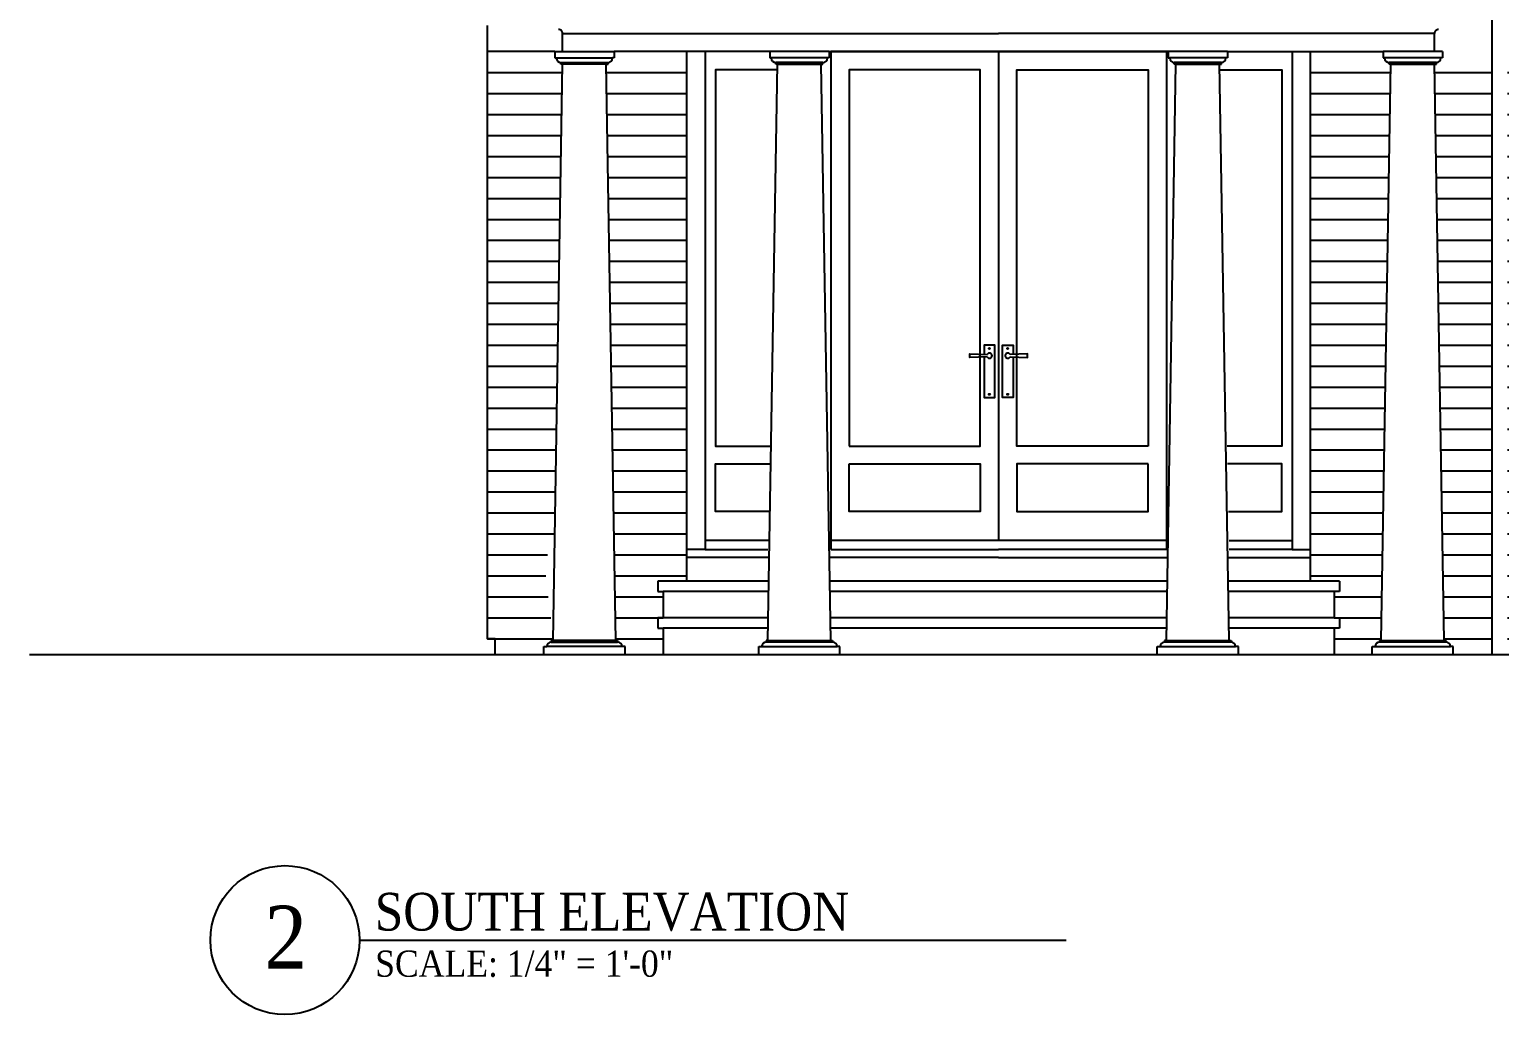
# Model space of a CAD drawing. Header units: inches. Extents: x 1902 to 78711, y -439399 to 11089.
# Drawn here: x 75692.5 to 75972.9, y -3390.8 to -3202.9 of the extents above; entities that cross this region are included whole.
import ezdxf
from ezdxf.enums import TextEntityAlignment as Align

# ---------------------------------------------------------------- set-up
doc = ezdxf.new("R2010")
doc.units = ezdxf.units.IN
doc.header["$LTSCALE"] = 48
doc.header["$MEASUREMENT"] = 0
for name, color, linetype in [('1WHITE', 7, 'CONTINUOUS'), ('2MAGENTA', 6, 'CONTINUOUS'), ('3BLUE', 5, 'CONTINUOUS'), ('4CYAN', 4, 'CONTINUOUS'), ('6YELLOW', 2, 'CONTINUOUS'), ('8GREY', 8, 'CONTINUOUS'), ('A-CLEANPRINT', 8, 'CONTINUOUS'), ('A-TITLEBLOCK', 4, 'CONTINUOUS')]:
    doc.layers.add(name, color=color, linetype=linetype)
doc.styles.get("Standard").update_dxf_attribs({"font": 'times.ttf', "height": 6})

# ---------------------------------------------------------------- blocks, each defined once
blk = doc.blocks.new('TITLEBLOCK-DRAWING LABEL')
at = {"layer": 'A-TITLEBLOCK', "color": 5}
blk.add_line((7.104000000006636, 0), (74.51007456109483, 0), dxfattribs=at)
blk.add_circle((0, 0), 7.103999999999999, dxfattribs=at)
at = {"layer": 'A-TITLEBLOCK', "color": 3, "width": 0.9, "flags": 4}
blk.add_attdef('DRAWING', (8.56167938208091, 0.9125904828902094), '', height=3.6, dxfattribs=at)
blk.add_attdef('#', text='', height=6, dxfattribs=at).set_placement((0.07885484984944924, 0.2876699178796116), align=Align.MIDDLE_CENTER)
at = {"layer": 'A-TITLEBLOCK', "color": 4, "width": 0.9, "flags": 4}
blk.add_attdef('SCALE', (8.60326862403599, -3.494154153995623), '', height=2.5, dxfattribs=at)

msp = doc.modelspace()

# ---------------------------------------------------------------- hatches: boundary and pattern name
at = {"layer": '8GREY'}
h = msp.add_hatch(dxfattribs=at)
h.set_pattern_fill('_USER', color=256, scale=4, style=0, pattern_type=0)
h.set_pattern_definition([(0, (76420.88457073306, -3207.104997621189), (0, 4), [])])
edge = h.paths.add_edge_path()
edge.add_line((75794.20714142943, -3209.497652059847), (75793.87338722068, -3209.497652059847))
edge.add_line((75793.87338722068, -3209.497652059847), (75793.87338722068, -3209.182837245022))
edge.add_arc((75793.87338722068, -3208.317096504283), 0.8657407407390565, 180.0000000001204, 270.0000000001204, ccw=False)
edge.add_line((75793.00764647995, -3208.317096504285), (75792.70461617694, -3208.317096504285))
edge.add_line((75792.70461617692, -3208.317096504285), (75792.70461617691, -3207.104975292186))
edge.add_line((75792.70461617691, -3207.104975292186), (75779.8738008482, -3207.105075856478))
edge.add_line((75779.8738008482, -3207.105075856478), (75779.8738008482, -3300.081469200424))
edge.add_line((75779.8738008482, -3300.081469200424), (75779.87378392651, -3319.104865598065))
edge.add_line((75779.87378392651, -3319.104865598065), (75792.37911888507, -3319.104865598065))
edge.add_line((75792.37911888507, -3319.104865598065), (75790.63767671451, -3303.604971642391))
edge.add_line((75790.63767671451, -3303.604971642391), (75791.17429287612, -3303.604971642391))
edge.add_arc((75792.04003361685, -3303.604971642393), 0.8657407407390565, 449.9999999998796, 539.9999999998796, ccw=False)
edge.add_line((75792.04003361685, -3302.739230901654), (75792.04003361685, -3302.424416086829))
edge.add_line((75792.04003361685, -3302.424416086829), (75792.3737878256, -3302.424416086829))
edge.add_line((75792.3737878256, -3302.424416086829), (75794.20714142943, -3209.497652059847))
h = msp.add_hatch(dxfattribs=at)
h.set_pattern_fill('_USER', color=256, scale=4, pattern_type=0)
h.set_pattern_definition([(0, (76398.50873074721, -3207.104975292184), (0, 4), [])])
h.paths.add_polyline_path([(75802.54047476273, -3209.497652059847), (75802.87422897149, -3209.497652059847), (75802.87422897149, -3209.182837245031, 0.4142135623724236), (75803.73996971222, -3208.317096504294), (75804.04300001524, -3208.317096504294), (75804.04300001526, -3207.104975292186), (75817.87384415073, -3207.104975292183), (75817.87384415073, -3308.105273769039), (75812.37369138273, -3308.105273769039), (75812.37369138273, -3310.105284209187), (75813.37369138273, -3310.105284209187), (75813.37369138273, -3315.105273463136), (75812.37371795642, -3315.105273463136), (75812.37371795642, -3317.105283903284), (75813.37371795642, -3317.105283903284), (75813.37371795642, -3319.104865598065), (75804.36849974476, -3319.104865598065)])
h = msp.add_hatch(dxfattribs=at)
h.set_pattern_fill('_USER', color=256, scale=4, pattern_type=0)
h.set_pattern_definition([(0, (76272.78928666827, -3207.104975292183), (0, 4), [])])
h.paths.add_polyline_path([(75936.87375754568, -3207.104975292183), (75950.70460168111, -3207.104975292186), (75950.70460168112, -3208.317096504306), (75951.00763198413, -3208.317096504306, 0.4142135623730951), (75951.87337272488, -3209.182837245045), (75951.87337272488, -3209.497652059861), (75952.20712693363, -3209.497652059861), (75950.37910195158, -3319.104865598065), (75941.37378029242, -3319.104865598065), (75941.37378029242, -3317.105283903284), (75942.37378029242, -3317.105283903284), (75942.37378029242, -3315.105273463136), (75941.3738068661, -3315.105273463136), (75941.3738068661, -3310.105284209187), (75942.3738068661, -3310.105284209187), (75942.3738068661, -3308.105273769039), (75936.87375754568, -3308.105273769039)])
h = msp.add_hatch(dxfattribs=at)
h.set_pattern_fill('_USER', color=256, scale=4, pattern_type=0)
h.set_pattern_definition([(0, (76244.21435048775, -3207.104925428474), (0, 4), [])])
h.paths.add_polyline_path([(75974.44514873836, -3207.104836222683), (75985.87385257205, -3207.104704833933), (75985.87385257205, -3305.105074613009), (75985.87385257205, -3308.105273769035), (75980.37385257205, -3308.105273769035), (75980.37385257205, -3310.105284209183), (75981.37385257205, -3310.105284209183), (75981.37385257205, -3315.105273463132), (75980.37387914574, -3315.105273463132), (75980.37387914574, -3317.10528390328), (75981.37387914574, -3317.10528390328), (75981.37387914574, -3319.104865598065), (75974.44514873836, -3319.104865598065)])
h.paths.add_polyline_path([(75960.54046026697, -3209.497652059861), (75960.87421447573, -3209.497652059861), (75960.87421447573, -3209.182837245045, 0.4142135623730951), (75961.73995521646, -3208.317096504306), (75962.04298551948, -3208.317096504306), (75962.0429855195, -3207.104975292186), (75971.44514873836, -3207.104870711835), (75971.44514873836, -3319.104865598065), (75962.36848281126, -3319.104865598065)])

# ---------------------------------------------------------------- linework, layer by layer
at = {"layer": '1WHITE'}
for p, q in [((75792.69728393626, -3207.104975292179), (75779.86646860755, -3207.105075856478)), ((75793.00764647989, -3208.31709650429), (75803.73996971223, -3208.317096504294)), ((75802.54047476273, -3209.497652059847), (75794.20714142939, -3209.497652059847)), ((75844.73998924613, -3208.317096504299), (75834.00766601379, -3208.317096504299)), ((75835.20716096328, -3209.497652059854), (75843.54049429663, -3209.497652059854)), ((75920.73993568262, -3208.317096504306), (75910.00761245028, -3208.317096504306)), ((75911.20710739978, -3209.497652059861), (75919.54044073312, -3209.497652059861)), ((75961.73995521647, -3208.317096504306), (75951.00763198413, -3208.317096504306)), ((75952.20712693363, -3209.497652059861), (75960.54046026697, -3209.497652059861)), ((75833.52923130586, -3310.105245538805), (75813.37369138273, -3310.105245538811)), ((75909.52917774236, -3310.105245538783), (75845.21842171645, -3310.105245538804)), ((75941.37370057135, -3310.105245538774), (75921.21836815296, -3310.10524553878)), ((75833.41248557442, -3317.105245232902), (75813.37371795642, -3317.105245232908)), ((75909.41243201093, -3317.105245232882), (75845.3351672922, -3317.1052452329)), ((75941.37372714504, -3317.105245232871), (75921.33511372871, -3317.105245232877)), ((75804.37382958896, -3319.4244396619), (75792.37378904797, -3319.424439661896)), ((75833.37380613702, -3319.424439661905), (75845.37384667802, -3319.424439661905)), ((75909.37375257352, -3319.424439661912), (75921.37379311452, -3319.424439661912)), ((75950.37377210737, -3319.424439661912), (75962.37381264837, -3319.424439661912)), ((75805.57332453846, -3320.604995217454), (75791.17429409847, -3320.604995217451)), ((75832.17431118753, -3320.60499521746), (75846.57334162752, -3320.60499521746)), ((75908.17425762404, -3320.604995217467), (75922.57328806401, -3320.604995217467)), ((75949.17427715787, -3320.604995217467), (75963.57330759786, -3320.604995217467))]:
    msp.add_line(p, q, dxfattribs=at)
at = {"layer": '1WHITE', "ltscale": 0.25}
for p, q in [((75817.87384415073, -3308.105273769039), (75817.87384415073, -3207.105075856478)), ((75877.3738008482, -3207.105075856478), (75877.37374912442, -3300.361235130153)), ((75936.87375754568, -3308.105273769037), (75936.87375754568, -3207.105075856478)), ((75833.41451188932, -3300.361235130153), (75821.37384415073, -3300.361235130153)), ((75909.37374912442, -3300.361235130153), (75845.37374912442, -3300.361235130153)), ((75921.33308980709, -3300.361235130153), (75933.37375754568, -3300.361235130153)), ((75833.63753816704, -3303.611235130153), (75817.87384415073, -3303.611235130153)), ((75877.37384415073, -3303.611235130153), (75845.11011499971, -3303.611235130153)), ((75877.37375754568, -3303.611235130153), (75909.63748460353, -3303.611235130153)), ((75921.11006143621, -3303.611235130153), (75936.87375754568, -3303.611235130153))]:
    msp.add_line(p, q, dxfattribs=at)
for points in [[(75835.20716096328, -3210.605075856478), (75823.37384415073, -3210.605075856478), (75823.37384415073, -3282.361235130153), (75833.76963417529, -3282.361235130153)], [(75919.54044073312, -3210.605075856478), (75931.37375754568, -3210.605075856478), (75931.37375754568, -3282.361235130153), (75920.97796752112, -3282.361235130153)]]:
    msp.add_lwpolyline(points, dxfattribs=at)
for points in [[(75848.87374912442, -3282.361235130153), (75873.87374912442, -3282.361235130153), (75873.87374912442, -3210.605075856478), (75848.87374912442, -3210.605075856478)], [(75905.873852572, -3282.361235130153), (75880.873852572, -3282.361235130153), (75880.873852572, -3210.605075856478), (75905.873852572, -3210.605075856478)]]:
    msp.add_lwpolyline(points, close=True, dxfattribs=at)
at = {"layer": '1WHITE'}
for points in [[(75874.62374912441, -3265.382601932604), (75874.62374912441, -3273.111235130153), (75876.62374912441, -3273.111235130153), (75876.62374912441, -3263.111235130153), (75874.62374912441, -3263.111235130153), (75874.62374912441, -3264.839868327759)], [(75880.12374912448, -3265.382601932604), (75880.12374912448, -3273.111235130153), (75878.12374912448, -3273.111235130153), (75878.12374912448, -3263.111235130153), (75880.12374912448, -3263.111235130153), (75880.12374912448, -3264.839868327759)], [(75875.19073642252, -3265.361235130153), (75871.87374912442, -3265.486235130153), (75871.87374912442, -3264.736235130153), (75875.19073642252, -3264.861235130153)], [(75879.55676182637, -3265.361235130153), (75882.87374912448, -3265.486235130153), (75882.87374912448, -3264.736235130153), (75879.55676182637, -3264.861235130153)]]:
    msp.add_lwpolyline(points, dxfattribs=at)
for centre in [(75875.62374912442, -3263.736235130153), (75879.12374912448, -3263.736235130153), (75875.62374912442, -3272.486235130153), (75879.12374912448, -3272.486235130153)]:
    msp.add_circle(centre, 0.125, dxfattribs=at)
for centre, start, end in [((75875.62374912442, -3265.111235130153), 210.000000000085, 149.999999999915), ((75879.12374912448, -3265.111235130153), 30.00000000008499, 329.999999999915)]:
    msp.add_arc(centre, 0.5, start, end, dxfattribs=at)
at = {"layer": '2MAGENTA'}
for p, q in [((75792.70461617687, -3207.10497529217), (75804.04300001526, -3207.104975292174)), ((75845.04301954915, -3207.104975292179), (75833.70463571076, -3207.104975292179)), ((75921.04296598565, -3207.104975292186), (75909.70458214726, -3207.104975292186)), ((75962.0429855195, -3207.104975292186), (75950.70460168111, -3207.104975292186))]:
    msp.add_line(p, q, dxfattribs=at)
at = {"layer": '2MAGENTA', "ltscale": 0.25}
for p, q in [((75821.37384415073, -3207.105075856478), (75821.37384415073, -3302.111235130153)), ((75933.37375754568, -3207.105075856478), (75933.37375754568, -3302.111235130153)), ((75821.37384415073, -3302.111235130153), (75833.37998611153, -3302.111235130145)), ((75933.37375754568, -3302.111235130153), (75921.36761558488, -3302.111235130145)), ((75833.44584110216, -3315.105269036245), (75813.37369138273, -3315.105273463136)), ((75909.4457878182, -3315.105252274539), (75845.30181176534, -3315.105266421424)), ((75941.37372714504, -3315.105245232864), (75921.3017579223, -3315.105249659719)), ((75781.37304337621, -3319.104865598065), (75792.37911888507, -3319.104865598065)), ((75804.36849974476, -3319.104865598065), (75813.37371795642, -3319.104865598065)), ((75941.37378029242, -3319.104865598065), (75950.37910195158, -3319.104865598065)), ((75962.36848281126, -3319.104865598065), (75971.44514873836, -3319.104865598065))]:
    msp.add_line(p, q, dxfattribs=at)
at = {"layer": '2MAGENTA'}
msp.add_lwpolyline([(75971.43781649771, -3077.854299354618), (75971.43781649771, -3093.854299354618), (75970.93781649771, -3093.854299354618), (75970.93781649771, -3099.854299354618), (75971.43781649771, -3099.854299354618), (75971.43781649771, -3322.104972704146)], dxfattribs=at)
at = {"layer": '2MAGENTA', "ltscale": 0.25}
for points in [[(75877.3738008482, -3207.105075856478), (75845.37374912442, -3207.105075856478), (75845.37374912442, -3302.111235130153)], [(75877.3738008482, -3207.105075856478), (75909.373852572, -3207.105075856478), (75909.373852572, -3302.111235130153)], [(75845.36766914839, -3302.111235130153), (75877.37374912442, -3302.111235130153)], [(75909.37993254802, -3302.111235130153), (75877.373852572, -3302.111235130153)]]:
    msp.add_lwpolyline(points, dxfattribs=at)
at = {"layer": '3BLUE'}
for p, q in [((75833.56258675976, -3308.105273769039), (75812.37369138273, -3308.105273769039)), ((75812.37369138273, -3308.105273769039), (75812.37369138273, -3310.105284209187)), ((75909.56253319627, -3308.105273769039), (75845.18506630704, -3308.105273769039)), ((75942.3738068661, -3308.105273769039), (75921.18501274353, -3308.105273769039)), ((75942.3738068661, -3308.105273769039), (75942.3738068661, -3310.105284209187)), ((75812.37369138273, -3310.105284209187), (75813.37369138273, -3310.105284209187)), ((75813.37369138273, -3310.105284209187), (75813.37369138273, -3315.105273463136)), ((75942.3738068661, -3310.105284209187), (75941.3738068661, -3310.105284209187)), ((75941.3738068661, -3310.105284209187), (75941.3738068661, -3315.105273463136)), ((75812.37371795642, -3315.105273463136), (75812.37371795642, -3315.105273463136)), ((75812.37371795642, -3315.105273463136), (75812.37371795642, -3317.105283903284)), ((75813.37369138273, -3315.105273463136), (75812.37371795642, -3315.105273463136)), ((75812.37371795642, -3317.105283903284), (75813.37371795642, -3317.105283903284)), ((75813.37371795642, -3317.105283903284), (75813.37371795642, -3322.104972945657)), ((75942.37378029242, -3317.105283903284), (75941.37378029242, -3317.105283903284)), ((75941.37378029242, -3317.105283903284), (75941.37378029242, -3322.104972945657)), ((75941.3738068661, -3315.105273463136), (75942.37378029242, -3315.105273463136)), ((75942.37378029242, -3315.105273463136), (75942.37378029242, -3315.105273463136)), ((75942.37378029242, -3315.105273463136), (75942.37378029242, -3317.105283903284))]:
    msp.add_line(p, q, dxfattribs=at)
at = {"layer": '4CYAN'}
for p, q in [((75794.1998352338, -3207.104975292186), (75794.19983531337, -3203.640908512203)), ((75960.53310198132, -3207.104975292186), (75960.53310190173, -3203.640908512203)), ((75792.70461617687, -3207.10497529217), (75792.70461617688, -3208.31709650429)), ((75833.69730347011, -3207.104975292179), (75804.03566777465, -3207.104975292186)), ((75804.04300001526, -3207.104975292174), (75804.04300001524, -3208.317096504294)), ((75833.70463571076, -3207.104975292179), (75833.70463571078, -3208.317096504299)), ((75845.0356873085, -3207.104975292186), (75877.36646860755, -3207.104975292194)), ((75845.04301954915, -3207.104975292179), (75845.04301954914, -3208.317096504299)), ((75909.6972499066, -3207.104975292186), (75877.36646860755, -3207.104975292194)), ((75909.70458214726, -3207.104975292186), (75909.70458214727, -3208.317096504306)), ((75921.03563374499, -3207.104975292179), (75950.69726944045, -3207.104975292186)), ((75921.04296598565, -3207.104975292186), (75921.04296598563, -3208.317096504306)), ((75950.70460168111, -3207.104975292186), (75950.70460168112, -3208.317096504306)), ((75962.0429855195, -3207.104975292186), (75962.04298551948, -3208.317096504306)), ((75792.37378904797, -3319.424439661896), (75794.20714142939, -3209.497652059847)), ((75792.70461617688, -3208.31709650429), (75793.00764647989, -3208.31709650429)), ((75793.87338722064, -3209.497652059847), (75793.87338722064, -3209.182837245029)), ((75794.20714142939, -3209.497652059847), (75793.87338722064, -3209.497652059847)), ((75804.37382958896, -3319.4244396619), (75802.54047476273, -3209.497652059847)), ((75802.54047476273, -3209.497652059847), (75802.87422897149, -3209.497652059847)), ((75802.87422897149, -3209.497652059847), (75802.87422897149, -3209.182837245029)), ((75804.04300001524, -3208.317096504294), (75803.73996971223, -3208.317096504294)), ((75833.37380613702, -3319.424439661905), (75835.20716096328, -3209.497652059854)), ((75833.70463571078, -3208.317096504299), (75834.00766601379, -3208.317096504299)), ((75834.87340675453, -3209.497652059854), (75834.87340675453, -3209.182837245036)), ((75835.20716096328, -3209.497652059854), (75834.87340675453, -3209.497652059854)), ((75843.54049429663, -3209.497652059854), (75843.87424850538, -3209.497652059854)), ((75845.37384667802, -3319.424439661905), (75843.54049429663, -3209.497652059854)), ((75843.87424850538, -3209.497652059854), (75843.87424850538, -3209.182837245036)), ((75845.04301954914, -3208.317096504299), (75844.73998924613, -3208.317096504299)), ((75909.37375257352, -3319.424439661912), (75911.20710739978, -3209.497652059861)), ((75909.70458214727, -3208.317096504306), (75910.00761245028, -3208.317096504306)), ((75910.87335319103, -3209.497652059861), (75910.87335319103, -3209.182837245044)), ((75911.20710739978, -3209.497652059861), (75910.87335319103, -3209.497652059861)), ((75919.54044073312, -3209.497652059861), (75919.87419494188, -3209.497652059861)), ((75921.37379311452, -3319.424439661912), (75919.54044073312, -3209.497652059861)), ((75919.87419494188, -3209.497652059861), (75919.87419494188, -3209.182837245044)), ((75921.04296598563, -3208.317096504306), (75920.73993568262, -3208.317096504306)), ((75950.37377210737, -3319.424439661912), (75952.20712693363, -3209.497652059861)), ((75950.70460168112, -3208.317096504306), (75951.00763198413, -3208.317096504306)), ((75951.87337272488, -3209.497652059861), (75951.87337272488, -3209.182837245044)), ((75952.20712693363, -3209.497652059861), (75951.87337272488, -3209.497652059861)), ((75960.54046026697, -3209.497652059861), (75960.87421447573, -3209.497652059861)), ((75962.37381264837, -3319.424439661912), (75960.54046026697, -3209.497652059861)), ((75960.87421447573, -3209.497652059861), (75960.87421447573, -3209.182837245044)), ((75962.04298551948, -3208.317096504306), (75961.73995521647, -3208.317096504306)), ((75792.37378904797, -3319.424439661896), (75792.04003483921, -3319.424439661896)), ((75792.04003483921, -3319.424439661896), (75792.04003483921, -3319.739254476714)), ((75804.37382958896, -3319.4244396619), (75804.70758379772, -3319.4244396619)), ((75804.70758379772, -3319.4244396619), (75804.70758379772, -3319.739254476717)), ((75833.37380613702, -3319.424439661905), (75833.04005192827, -3319.424439661905)), ((75833.04005192827, -3319.424439661905), (75833.04005192827, -3319.739254476723)), ((75845.37384667802, -3319.424439661905), (75845.70760088677, -3319.424439661905)), ((75845.70760088677, -3319.424439661905), (75845.70760088677, -3319.739254476723)), ((75909.37375257352, -3319.424439661912), (75909.03999836477, -3319.424439661912)), ((75909.03999836477, -3319.424439661912), (75909.03999836477, -3319.73925447673)), ((75921.37379311452, -3319.424439661912), (75921.70754732327, -3319.424439661912)), ((75921.70754732327, -3319.424439661912), (75921.70754732327, -3319.73925447673)), ((75950.37377210737, -3319.424439661912), (75950.04001789862, -3319.424439661912)), ((75950.04001789862, -3319.424439661912), (75950.04001789862, -3319.73925447673)), ((75962.37381264837, -3319.424439661912), (75962.70756685712, -3319.424439661912)), ((75962.70756685712, -3319.424439661912), (75962.70756685712, -3319.73925447673)), ((75790.63767793686, -3322.104995217451), (75790.63767793686, -3320.604995217451)), ((75790.63767793686, -3320.604995217451), (75791.17429409847, -3320.604995217451)), ((75806.10994070007, -3320.604995217454), (75805.57332453846, -3320.604995217454)), ((75806.10994070007, -3322.104995217454), (75806.10994070007, -3320.604995217454)), ((75831.63769502591, -3322.10499521746), (75831.63769502591, -3320.60499521746)), ((75831.63769502591, -3320.60499521746), (75832.17431118753, -3320.60499521746)), ((75847.10995778913, -3320.60499521746), (75846.57334162752, -3320.60499521746)), ((75847.10995778913, -3322.10499521746), (75847.10995778913, -3320.60499521746)), ((75907.63764146241, -3322.104995217467), (75907.63764146242, -3320.604995217467)), ((75907.63764146242, -3320.604995217467), (75908.17425762404, -3320.604995217467)), ((75923.10990422562, -3320.604995217467), (75922.57328806401, -3320.604995217467)), ((75923.10990422562, -3322.104995217467), (75923.10990422562, -3320.604995217467)), ((75948.63766099626, -3322.104995217467), (75948.63766099626, -3320.604995217467)), ((75948.63766099626, -3320.604995217467), (75949.17427715787, -3320.604995217467)), ((75964.10992375948, -3320.604995217467), (75963.57330759786, -3320.604995217467)), ((75964.10992375948, -3322.104995217467), (75964.10992375948, -3320.604995217467))]:
    msp.add_line(p, q, dxfattribs=at)
for points in [[(75779.86646860755, -3207.105075856478), (75779.86646860755, -3202.0978760615)], [(75781.36571113556, -3322.104972550271), (75781.36571113556, -3319.104865598065), (75779.86645168586, -3319.104865598065), (75779.86645168586, -3319.104865598065), (75779.86645168586, -3319.104865598065), (75779.86645168586, -3319.104865598065), (75779.86645168586, -3207.105075856476)]]:
    msp.add_lwpolyline(points, dxfattribs=at)
for centre, radius, start, end in [((75793.42840678053, -3203.640743136039), 0.7714285537068333, 359.9877171307327, 90), ((75961.30453043457, -3203.640743136039), 0.7714285537068333, 90, 180.0122828692674), ((75793.87338722064, -3208.317096504292), 0.8657407407399104, 180, 270), ((75802.87422897149, -3208.317096504292), 0.8657407407399104, 270, 0), ((75834.87340675453, -3208.317096504299), 0.8657407407399104, 180, 270), ((75843.87424850538, -3208.317096504299), 0.8657407407399104, 270, 0), ((75910.87335319103, -3208.317096504306), 0.8657407407399104, 180, 270), ((75919.87419494188, -3208.317096504306), 0.8657407407399104, 270, 0), ((75951.87337272488, -3208.317096504306), 0.8657407407399104, 180, 270), ((75960.87421447573, -3208.317096504306), 0.8657407407399104, 270, 0), ((75792.04003483921, -3320.604995217451), 0.8657407407399104, 90, 180), ((75804.70758379772, -3320.604995217454), 0.8657407407399104, 0, 90), ((75833.04005192827, -3320.60499521746), 0.8657407407399104, 90, 180), ((75845.70760088677, -3320.60499521746), 0.8657407407399104, 0, 90), ((75909.03999836477, -3320.604995217467), 0.8657407407399104, 90, 180), ((75921.70754732327, -3320.604995217467), 0.8657407407399104, 0, 90), ((75950.04001789862, -3320.604995217467), 0.8657407407399104, 90, 180), ((75962.70756685712, -3320.604995217467), 0.8657407407399104, 0, 90)]:
    msp.add_arc(centre, radius, start, end, dxfattribs=at)
at = {"layer": '6YELLOW'}
msp.add_line((75692.49510964096, -3322.104972478324), (76556.79450968442, -3322.104973178031), dxfattribs=at)
at = {"layer": '8GREY'}
for p, q in [((75794.19983531651, -3203.640908512203), (75877.36646860755, -3203.640908512203)), ((75960.53310189859, -3203.640908512203), (75877.36646860755, -3203.640908512203)), ((75821.37384415073, -3302.111235130153), (75817.87384415073, -3302.111235130153)), ((75933.37375754568, -3302.111235130153), (75936.87375754568, -3302.111235130153))]:
    msp.add_line(p, q, dxfattribs=at)
for points in [[(75833.5230214767, -3294.861235130153), (75823.37384415073, -3294.861235130153), (75823.37384415073, -3285.761235130176), (75833.70255552127, -3285.761235130176)], [(75921.2245802197, -3294.861235130153), (75931.37375754568, -3294.861235130153), (75931.37375754568, -3285.761235130176), (75921.04504617513, -3285.761235130176)]]:
    msp.add_lwpolyline(points, dxfattribs=at)
for points in [[(75848.87374912442, -3285.761235130176), (75873.87374912442, -3285.761235130176), (75873.87374912442, -3294.861235130153), (75848.87374912442, -3294.861235130153)], [(75905.87374912442, -3285.761235130176), (75880.87374912444, -3285.761235130176), (75880.87374912444, -3294.861235130153), (75905.87374912442, -3294.861235130153)]]:
    msp.add_lwpolyline(points, close=True, dxfattribs=at)
at = {"layer": 'A-CLEANPRINT'}
for p, q in [((75793.87338722064, -3209.182837245029), (75802.87422897149, -3209.182837245029)), ((75843.87424850538, -3209.182837245036), (75834.87340675453, -3209.182837245036)), ((75919.87419494188, -3209.182837245044), (75910.87335319103, -3209.182837245044)), ((75960.87421447573, -3209.182837245044), (75951.87337272488, -3209.182837245044)), ((75792.04003483921, -3319.739254476714), (75804.70758379772, -3319.739254476717)), ((75845.70760088677, -3319.739254476723), (75833.04005192827, -3319.739254476723)), ((75921.70754732327, -3319.73925447673), (75909.03999836478, -3319.73925447673)), ((75962.70756685712, -3319.73925447673), (75950.04001789862, -3319.73925447673))]:
    msp.add_line(p, q, dxfattribs=at)

# ---------------------------------------------------------------- block references
at = {"layer": '1WHITE', "xscale": 2, "yscale": 2, "zscale": 2}
msp.add_blockref('TITLEBLOCK-DRAWING LABEL', (75741.2452753202, -3376.599915589703), dxfattribs=at).add_auto_attribs({'DRAWING': 'SOUTH ELEVATION', '#': '2', 'SCALE': 'SCALE: 1/4" = 1\'-0"'})

doc.saveas('drawing.dxf')
